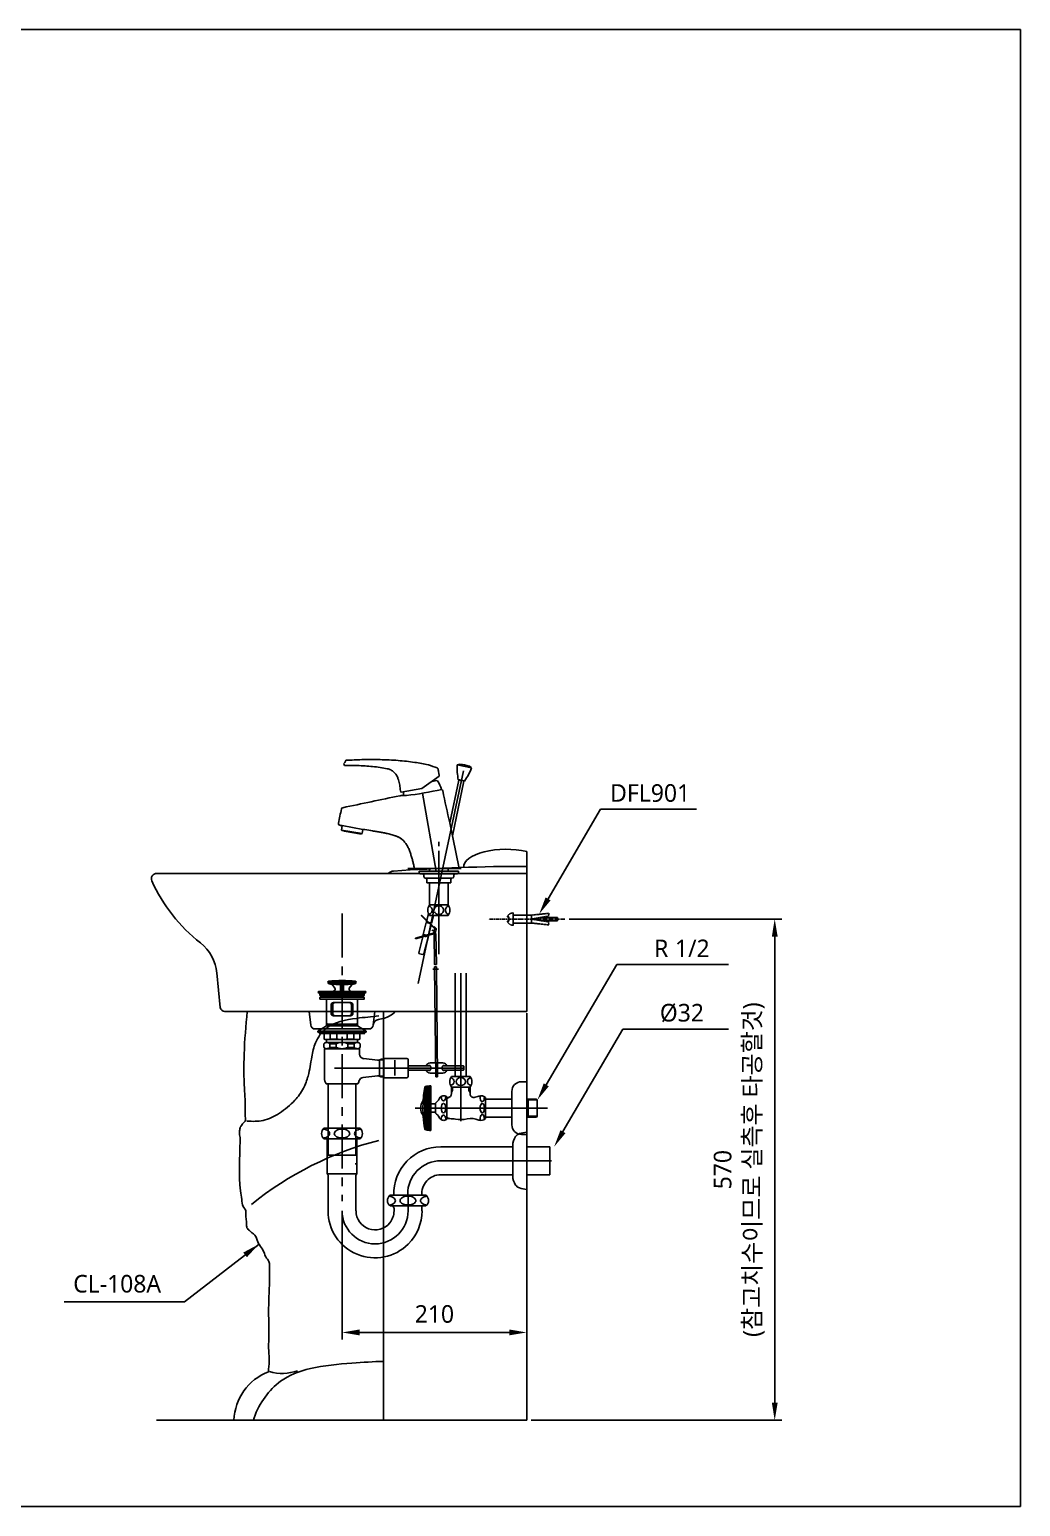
# Model space of a CAD drawing. Extents: x 398 to 2878, y 54 to 3514.
# Drawn here: x 1751 to 2878, y 1834 to 3514 of the extents above; entities that cross this region are included whole.
import ezdxf

# ---------------------------------------------------------------- set-up
doc = ezdxf.new("R2010")
doc.units = 0
doc.header["$LTSCALE"] = 20
doc.header["$MEASUREMENT"] = 0
for name, pattern in [('CENTER', [2, 1.25, -0.25, 0.25, -0.25]), ('CENTER2', [1.125, 0.75, -0.125, 0.125, -0.125]), ('HIDDEN', [0.375, 0.25, -0.125]), ('HIDDEN2', [0.1875, 0.125, -0.0625])]:
    doc.linetypes.add(name, pattern=pattern)
doc.layers.get('0').update_dxf_attribs({"linetype": 'CONTINUOUS'})
doc.layers.get('DEFPOINTS').update_dxf_attribs({"linetype": 'CONTINUOUS'})
for name, color, linetype in [('1', 7, 'CONTINUOUS'), ('3', 3, 'CONTINUOUS'), ('4', 4, 'CONTINUOUS'), ('5', 5, 'CONTINUOUS'), ('6', 6, 'CONTINUOUS'), ('7', 7, 'CONTINUOUS'), ('CENTER', 2, 'CENTER'), ('CL', 2, 'CENTER'), ('D', 2, 'CONTINUOUS'), ('DWG', 7, 'CONTINUOUS'), ('HD', 2, 'HIDDEN')]:
    doc.layers.add(name, color=color, linetype=linetype)
doc.styles.get("Standard").update_dxf_attribs({"font": 'NanumGothic.ttf'})
doc.dimstyles.get("Standard").update_dxf_attribs({"dimtxt": 20, "dimasz": 20, "dimexe": 8, "dimexo": 5, "dimgap": 10, "dimtad": 1, "dimdec": 0, "dimzin": 0, "dimdsep": 46, "dimtxsty": 'Standard', "dimcen": 0, "dimclrd": 3, "dimclre": 3, "dimclrt": 2, "dimadec": 0, "dimazin": 0, "dimtfac": 1, "dimtdec": 0, "dimtmove": 0, "dimatfit": 3, "dimfxl": 1, "dimtolj": 1, "dimtzin": 0, "dimarcsym": 0})

# ---------------------------------------------------------------- blocks, each defined once
blk = doc.blocks.new('*D48')
at = {"layer": '3', "color": 3, "lineweight": -2, "transparency": 16777216}
for p, q in [((2106.3, 2165), (2106.3, 2023.7)), ((2316.3, 2158.4), (2316.3, 2023.7)), ((2126.3, 2031.7), (2296.3, 2031.7))]:
    blk.add_line(p, q, dxfattribs=at)
at = {"layer": '3', "color": 3, "transparency": 16777216}
for points in [[(2126.3, 2035.1), (2126.3, 2028.4), (2106.3, 2031.7)], [(2296.3, 2035.1), (2296.3, 2028.4), (2316.3, 2031.7)]]:
    blk.add_solid(points, dxfattribs=at)
at = {"layer": 'DEFPOINTS', "color": 0, "transparency": 16777216}
for p in [(2106.3, 2170), (2316.3, 2163.4), (2316.3, 2031.7)]:
    blk.add_point(p, dxfattribs=at)
at = {"layer": '3', "color": 2, "transparency": 16777216, "insert": (2211.3, 2052.6), "char_height": 20, "attachment_point": 5}
blk.add_mtext('\\A1;210', dxfattribs=at)
blk = doc.blocks.new('*D41')
at = {"color": 3, "lineweight": -2, "transparency": 16777216}
for p, q in [((2364.6, 2501.9), (2606.2, 2501.9)), ((2598.2, 2481.9), (2598.2, 1951.9)), ((2321.3, 1931.9), (2606.2, 1931.9))]:
    blk.add_line(p, q, dxfattribs=at)
at = {"color": 3, "transparency": 16777216}
for points in [[(2594.9, 2481.9), (2601.6, 2481.9), (2598.2, 2501.9)], [(2594.9, 1951.9), (2601.6, 1951.9), (2598.2, 1931.9)]]:
    blk.add_solid(points, dxfattribs=at)
at = {"layer": 'DEFPOINTS', "color": 0, "transparency": 16777216}
for p in [(2359.6, 2501.9), (2316.3, 1931.9), (2598.2, 1931.9)]:
    blk.add_point(p, dxfattribs=at)
at = {"color": 2, "transparency": 16777216, "insert": (2557.8, 2216.9), "char_height": 20, "attachment_point": 5, "rotation": 90}
blk.add_mtext('\\A1;570\\P(참고치수이므로 실측후 타공할것)', dxfattribs=at)
blk = doc.blocks.new('A$C1A4037FE')
at = {"color": 7}
for p, q in [((15, 465), (170, 465)), ((170, 465), (170, 0)), ((170, 0), (0, 0))]:
    blk.add_line(p, q, dxfattribs=at)
for centre, radius, start, end in [((262, -55.9), 386.7, 104.5878, 128.784), ((61.1, -2), 61.1, 111.0837, 178.1634), ((54.7, 102.2), 49.1, 253.1455, 290.8341)]:
    blk.add_arc(centre, radius, start, end, dxfattribs=at)
for points in [[(15, 465), (11.6, 416.4), (11.9, 377.2), (12.9, 352.8), (12.9, 345.6), (13.1, 342.5), (12.9, 340.3), (11.1, 338.5), (8.7, 335.4), (6.9, 332.4), (6.5, 328.1), (6.5, 324.6), (6.9, 321.7), (7, 317.1), (7.5, 260.8), (8.8, 251.2), (10.6, 243.1), (12.2, 240.5), (13.4, 238.6), (13.6, 234.8), (14.4, 222.5), (15.3, 217.9), (17.1, 216.3), (19.9, 213.6), (22.9, 211.3), (24.6, 209.4), (26.3, 204.7), (34.2, 190.9), (36.1, 185.7), (39.7, 180.5), (40.4, 175.9), (40.4, 158.4), (39.4, 122.5), (39.7, 94.9), (39.4, 83.8), (40, 67.1), (39.1, 55)], [(164.8, 459.8), (139.4, 457.1), (104.7, 445.5), (92.8, 429.4), (88.5, 413.3), (84.3, 391.5), (79, 377.5), (69.2, 363.9), (51.8, 349.2), (33.1, 340.9), (14.8, 340.1)]]:
    blk.add_spline(points, degree=3, dxfattribs=at)
blk.add_open_spline([(170, 66.9), (158.5, 66.5), (133.4, 65.4), (87, 60.7), (54.6, 48.1), (34.3, 26.6), (25.1, 10.4), (22.5, 0.9), (22.3, 0)], degree=3, knots=[2.645381, 2.645381, 2.645381, 2.645381, 9.715438, 18.006807, 25.314444, 30.431139, 35.875194, 36.458859, 36.458859, 36.458859, 36.458859], dxfattribs=at)

msp = doc.modelspace()

# ---------------------------------------------------------------- linework, layer by layer
at = {"color": 7, "linetype": 'HIDDEN2', "ltscale": 0.3}
for p, q in [((2296, 2504.3), (2294.2, 2504.3)), ((2296, 2504.3), (2296, 2499.5)), ((2300.9, 2509), (2300.9, 2494.8)), ((2316.7, 2506.4), (2300.9, 2506.4)), ((2321.8, 2506.4), (2316.7, 2506.4)), ((2321.8, 2506.4), (2321.8, 2497.4)), ((2351.3, 2503.7), (2332, 2503.7)), ((2351.3, 2503.7), (2351.4, 2500.1)), ((2296, 2499.5), (2294.2, 2499.5)), ((2316.7, 2497.4), (2300.9, 2497.4)), ((2321.8, 2497.4), (2316.7, 2497.4)), ((2351.4, 2500.1), (2332.8, 2500.1))]:
    msp.add_line(p, q, dxfattribs=at)
at = {"color": 7, "linetype": 'CENTER2', "ltscale": 0.3}
msp.add_line((2359.6, 2501.9), (2273, 2501.9), dxfattribs=at)
at = {"color": 7}
for p, q in [((2070.8, 2381.3), (2069, 2396.9)), ((2143.6, 2396.9), (2141.8, 2381.6)), ((2075.7, 2376.9), (2085.8, 2376.9)), ((2085.8, 2376.9), (2126.8, 2376.9)), ((2126.8, 2376.9), (2136.8, 2376.9))]:
    msp.add_line(p, q, dxfattribs=at)
for p, q in [((2316.3, 2394.9), (2316.3, 1931.9)), ((2213, 2322.3), (2215, 2322.3))]:
    msp.add_line(p, q)
at = {"color": 7, "linetype": 'HIDDEN2', "ltscale": 0.3}
msp.add_lwpolyline([(2321.8, 2506.4), (2341.7, 2508.5), (2341, 2505.3), (2321.8, 2501.9), (2341, 2498.8), (2341.4, 2495.3), (2321.8, 2497.4)], dxfattribs=at)
for start, end in [(90, 160.2122), (199.7878, 270)]:
    msp.add_arc((2300.9, 2501.9), 7.09, start, end, dxfattribs=at)
at = {"color": 7}
for centre, radius, start, end in [((2148.8, 2380.8), 7, 99.5949, 173.3945), ((2108.4, 2619.9), 235.4, 279.5949, 280.441), ((2075.7, 2381.9), 5, 186.5639, 270), ((2136.8, 2381.9), 5, 270, 353.3945)]:
    msp.add_arc(centre, radius, start, end, dxfattribs=at)
msp.add_ellipse((2292.7, 2561.3), major_axis=(-48.1, 0), ratio=0.415453, start_param=4.201314, end_param=6.311153, dxfattribs=at)
at = {"layer": '1', "color": 3}
for p, q in [((2400.3, 2626.9), (2340.5, 2524.9)), ((2509.4, 2626.9), (2400.3, 2626.9)), ((2418.6, 2450.3), (2338.5, 2313.4)), ((2545.5, 2450.3), (2418.6, 2450.3)), ((2425.7, 2376.7), (2357.5, 2260.1)), ((2545.5, 2376.7), (2425.7, 2376.7)), ((1927.3, 2066.6), (2011.9, 2132.2)), ((1790.5, 2066.6), (1927.3, 2066.6))]:
    msp.add_line(p, q, dxfattribs=at)
for points in [[(2343.4, 2523.2), (2337.7, 2526.6), (2330.4, 2507.6)], [(2341.4, 2311.7), (2335.6, 2315.1), (2328.4, 2296.2)], [(2360.3, 2258.4), (2354.6, 2261.8), (2347.4, 2242.9)], [(1994, 2122.6), (1998.1, 2117.3), (2011.9, 2132.2)]]:
    msp.add_solid(points, dxfattribs=at)
at = {"layer": '3', "color": 7}
for p, q in [((2216.3, 2578.7), (2216.3, 2461.9)), ((2316.3, 2578.7), (2316.3, 2461.9)), ((2316.3, 2553.9), (1895.5, 2553.9)), ((2316.3, 2461.9), (2316.3, 2396.9)), ((1963.9, 2440.6), (1967.8, 2401.4)), ((1972.8, 2396.9), (1976.3, 2396.9)), ((1972.8, 2396.9), (2106.3, 2396.9)), ((2106.3, 2396.9), (2316.3, 2396.9)), ((2316.3, 1931.9), (1895.5, 1931.9))]:
    msp.add_line(p, q, dxfattribs=at)
at = {"layer": '3'}
for p, q in [((2089, 2419.5), (2079.7, 2419.5)), ((2106.3, 2419.5), (2089, 2419.5)), ((2091.3, 2428.1), (2090, 2430.2)), ((2090.2, 2430), (2106.3, 2430)), ((2106.3, 2428.1), (2091.3, 2428.1)), ((2093.8, 2427.9), (2104.5, 2427.2)), ((2098, 2423.2), (2095.3, 2427.1)), ((2095.9, 2419.5), (2097.4, 2420.3)), ((2106.3, 2428.1), (2104.5, 2427.2)), ((2104.5, 2427.2), (2104.5, 2419.5)), ((2105.8, 2427.8), (2105.3, 2421.4)), ((2105.3, 2421.5), (2106.3, 2421.5)), ((2105.5, 2419.5), (2105.3, 2421.5)), ((2122.4, 2430), (2106.3, 2430)), ((2106.3, 2428.1), (2108, 2427.2)), ((2106.3, 2428.1), (2121.3, 2428.1)), ((2107.2, 2421.5), (2106.3, 2421.5)), ((2106.3, 2419.5), (2123.6, 2419.5)), ((2106.8, 2427.8), (2107.2, 2421.4)), ((2107, 2419.5), (2107.2, 2421.5)), ((2118.8, 2427.9), (2108, 2427.2)), ((2108, 2427.2), (2108, 2419.5)), ((2114.5, 2423.2), (2117.3, 2427.1)), ((2116.6, 2419.5), (2115.2, 2420.3)), ((2121.3, 2428.1), (2122.5, 2430.2)), ((2123.6, 2419.5), (2132.9, 2419.5)), ((2079.3, 2419.1), (2079.3, 2418.5)), ((2079.3, 2418.5), (2106.3, 2418.5)), ((2079.3, 2418.5), (2081.4, 2417)), ((2081, 2416.8), (2081, 2415.5)), ((2081, 2412.5), (2081, 2411.2)), ((2087.3, 2417), (2081.2, 2417)), ((2106.3, 2411), (2081.2, 2411)), ((2106.3, 2415), (2081.5, 2415)), ((2106.3, 2413), (2081.5, 2413)), ((2087.3, 2417), (2106.3, 2417)), ((2088.8, 2380.4), (2088.8, 2411)), ((2093.9, 2394.5), (2093.9, 2404.5)), ((2095.7, 2394.5), (2095.7, 2404.5)), ((2106.3, 2407), (2096.4, 2407)), ((2133.3, 2418.5), (2106.3, 2418.5)), ((2125.3, 2417), (2106.3, 2417)), ((2106.3, 2415), (2131.1, 2415)), ((2106.3, 2413), (2131.1, 2413)), ((2106.3, 2411), (2131.4, 2411)), ((2106.3, 2407), (2116.1, 2407)), ((2116.9, 2394.5), (2116.9, 2404.5)), ((2118.6, 2394.5), (2118.6, 2404.5)), ((2123.8, 2380.4), (2123.8, 2411)), ((2125.3, 2417), (2131.4, 2417)), ((2133.3, 2418.5), (2131.1, 2417)), ((2131.6, 2416.8), (2131.6, 2415.5)), ((2131.6, 2412.5), (2131.6, 2411.2)), ((2133.3, 2419.1), (2133.3, 2418.5)), ((2106.3, 2392), (2096.4, 2392)), ((2106.3, 2392), (2116.1, 2392)), ((2088.8, 2380.4), (2078.8, 2374.4)), ((2078.8, 2374.4), (2106.3, 2374.4)), ((2078.8, 2373.4), (2078.8, 2374.4)), ((2088.8, 2373.4), (2078.8, 2373.4)), ((2080.6, 2373.4), (2080.6, 2372.1)), ((2081.1, 2371.6), (2086.1, 2371.6)), ((2086.1, 2371.6), (2106.3, 2371.6)), ((2086.1, 2371.6), (2086.1, 2365.5)), ((2089.5, 2382.5), (2088.8, 2383.7)), ((2088.8, 2382.5), (2106.3, 2382.5)), ((2088.8, 2380.4), (2106.3, 2380.4)), ((2123.8, 2373.4), (2088.8, 2373.4)), ((2089.5, 2380.4), (2089.5, 2382.5)), ((2092.9, 2365.5), (2092.9, 2371.6)), ((2100.3, 2365.5), (2100.3, 2371.6)), ((2123.8, 2382.5), (2106.3, 2382.5)), ((2123.8, 2380.4), (2106.3, 2380.4)), ((2133.8, 2374.4), (2106.3, 2374.4)), ((2126.5, 2371.6), (2106.3, 2371.6)), ((2112.3, 2365.5), (2112.3, 2371.6)), ((2119.7, 2365.5), (2119.7, 2371.6)), ((2123.1, 2382.5), (2123.8, 2383.7)), ((2123.1, 2380.4), (2123.1, 2382.5)), ((2123.8, 2380.4), (2133.8, 2374.4)), ((2123.8, 2373.4), (2133.8, 2373.4)), ((2131.5, 2371.6), (2126.5, 2371.6)), ((2126.5, 2371.6), (2126.5, 2365.5)), ((2132, 2373.4), (2132, 2372.1)), ((2133.8, 2373.4), (2133.8, 2374.4)), ((2085.5, 2356), (2085.5, 2360.1)), ((2087.1, 2364.9), (2086.1, 2365.5)), ((2086.3, 2320.9), (2086.3, 2353.5)), ((2087.1, 2364.9), (2088.5, 2364.9)), ((2106.3, 2354.5), (2087.3, 2354.5)), ((2088.5, 2364.9), (2106.3, 2364.9)), ((2088.8, 2361.5), (2088.8, 2364.9)), ((2088.9, 2361.5), (2106, 2361.5)), ((2092.3, 2360.1), (2092.3, 2356)), ((2092.3, 2360.1), (2099.7, 2360.1)), ((2092.3, 2356), (2099.7, 2356)), ((2092.9, 2365.5), (2100.3, 2365.5)), ((2099.7, 2360.1), (2099.7, 2356)), ((2124.1, 2364.9), (2106.3, 2364.9)), ((2123.6, 2354.5), (2106.3, 2354.5)), ((2123.6, 2361.5), (2106.5, 2361.5)), ((2119.7, 2365.5), (2112.3, 2365.5)), ((2120.2, 2360.1), (2112.8, 2360.1)), ((2112.8, 2360.1), (2112.8, 2356)), ((2120.2, 2356), (2112.8, 2356)), ((2120.2, 2360.1), (2120.2, 2356)), ((2123.1, 2354.5), (2123.6, 2354.5)), ((2123.6, 2354.5), (2124, 2354.5)), ((2123.8, 2361.5), (2123.8, 2364.9)), ((2125.3, 2354.5), (2123.8, 2354.5)), ((2125.5, 2364.9), (2124.1, 2364.9)), ((2125.5, 2364.9), (2126.5, 2365.5)), ((2126.3, 2348.1), (2126.3, 2353.5)), ((2127, 2356), (2127, 2360.1)), ((2130.7, 2343.2), (2146.8, 2341.5)), ((2148.8, 2341.7), (2153.9, 2341.7)), ((2148.9, 2323.3), (2148.9, 2341.8)), ((2150.3, 2342.5), (2150.3, 2341.7)), ((2153.9, 2342.5), (2150.3, 2342.5)), ((2153.9, 2341.7), (2153.9, 2342.7)), ((2153.9, 2322.3), (2153.9, 2341.7)), ((2154.7, 2343.5), (2179.9, 2343.5)), ((2166.3, 2324), (2166.3, 2341.4)), ((2181.4, 2342), (2181.4, 2336.2)), ((2181.4, 2336.2), (2181.4, 2323)), ((2217.6, 2338.3), (2206.5, 2338.3)), ((2220.9, 2338.3), (2217.6, 2338.3)), ((2166.3, 2332.5), (2097.8, 2332.5)), ((2130.1, 2321.8), (2146.8, 2323.6)), ((2148.9, 2323.3), (2153.9, 2323.3)), ((2150.3, 2322.5), (2150.3, 2323.3)), ((2153.9, 2322.5), (2150.3, 2322.5)), ((2179.9, 2321.5), (2154.7, 2321.5)), ((2244.7, 2332.5), (2166.3, 2332.5)), ((2200.6, 2335), (2181.2, 2335)), ((2182, 2330), (2206.6, 2330)), ((2206.6, 2335), (2200.6, 2335)), ((2206.6, 2326.8), (2217.9, 2326.8)), ((2217.9, 2326.8), (2220.9, 2326.8)), ((2244.2, 2335), (2220.9, 2335)), ((2220.9, 2330), (2244.2, 2330)), ((2244.7, 2334.5), (2244.2, 2335)), ((2244.2, 2330), (2244.7, 2330.5)), ((2244.7, 2330.5), (2244.7, 2334.5)), ((2088.3, 2314.5), (2106.3, 2314.5)), ((2090.4, 2314.5), (2090.4, 2233.5)), ((2124.3, 2314.5), (2106.3, 2314.5)), ((2122.1, 2233.5), (2122.1, 2314.5)), ((2090.4, 2233.5), (2122.1, 2233.5)), ((2122.1, 2223.6), (2121.4, 2223.6))]:
    msp.add_line(p, q, dxfattribs=at)
for points in [[(2205.2, 2335, -0.044238), (2205.5, 2335.3, -0.189273), (2205.9, 2335.5, -0.189273), (2206.3, 2335.3, -0.101059), (2206.8, 2334.6, -0.059302), (2207.1, 2333.7, -0.045722), (2207.2, 2332.5, -0.045722)], [(2222.2, 2335, 0.044238), (2222, 2335.3, 0.189273), (2221.5, 2335.5, 0.189273), (2221.1, 2335.3, 0.101059), (2220.6, 2334.6, 0.059302), (2220.3, 2333.7, 0.045722), (2220.2, 2332.5, 0.045722)], [(2207.2, 2332.5, -0.045722), (2207.1, 2331.3, -0.059302), (2206.8, 2330.4, -0.101059), (2206.3, 2329.7, -0.189273), (2205.9, 2329.6, -0.189273), (2205.5, 2329.7, -0.044238), (2205.2, 2330, -0.059302)], [(2220.2, 2332.5, 0.045722), (2220.3, 2331.3, 0.059302), (2220.6, 2330.4, 0.101059), (2221.1, 2329.7, 0.189273), (2221.5, 2329.6, 0.189273), (2222, 2329.7, 0.044238), (2222.2, 2330, 0.059302)]]:
    msp.add_lwpolyline(points, format="xyb", dxfattribs=at)
at = {"layer": '3', "color": 7}
for centre, radius, start, end in [((1895.5, 2547.8), 6, 87.9923, 204.7019), ((2165.6, 2546.6), 10, 94.064, 132.7222), ((2316.3, 425.6), 2136.3, 90, 94.064), ((2065.7, 2626.1), 193.4, 204.7019, 231.4958), ((1914.2, 2435.6), 50, 5.7106, 51.4958), ((1972.8, 2401.9), 5, 185.7106, 270), ((2145.6, 2417.8), 30, 280.441, 315.7763)]:
    msp.add_arc(centre, radius, start, end, dxfattribs=at)
at = {"layer": '3'}
for centre, radius, start, end in [((2079.7, 2419.1), 0.4, 90, 180), ((2091.1, 2430), 1.1, 97.3204, 169.4262), ((2106.3, 2312.1), 120, 90, 97.3204), ((2093.6, 2425.9), 2, 35.2023, 86.2618), ((2096.4, 2422.1), 2, 300, 35.2023), ((2106.3, 2312.1), 120, 82.6796, 90), ((2116.2, 2422.1), 2, 144.7977, 240), ((2118.9, 2425.9), 2, 93.7382, 144.7977), ((2121.4, 2430), 1.1, 10.5738, 82.6796), ((2132.9, 2419.1), 0.4, 0, 90), ((2081.2, 2416.8), 0.2, 90, 180), ((2081.5, 2415.5), 0.5, 180, 270), ((2081.5, 2412.5), 0.5, 90, 180), ((2081.2, 2411.2), 0.2, 180, 270), ((2084.8, 2414), 1, 270, 90), ((2096.4, 2404.5), 2.5, 90, 180), ((2098.2, 2404.5), 2.5, 90, 180), ((2114.4, 2404.5), 2.5, 0, 90), ((2116.1, 2404.5), 2.5, 0, 90), ((2127.8, 2414), 1, 90, 270), ((2131.1, 2415.5), 0.5, 270, 0), ((2131.1, 2412.5), 0.5, 0, 90), ((2131.4, 2416.8), 0.2, 0, 90), ((2131.4, 2411.2), 0.2, 270, 0), ((2096.4, 2394.5), 2.5, 180, 270), ((2098.2, 2394.5), 2.5, 180, 270), ((2114.4, 2394.5), 2.5, 270, 0), ((2116.1, 2394.5), 2.5, 270, 0), ((2081.1, 2372.1), 0.5, 180, 270), ((2131.5, 2372.1), 0.5, 270, 0), ((2088.9, 2356.8), 4.7, 43.9409, 136.0591), ((2088.9, 2359.2), 4.7, 223.9409, 316.0591), ((2089.5, 2375.1), 10.2, 250.5679, 289.4321), ((2087.3, 2353.5), 1, 90, 180), ((2105.8, 2347.9), 13.6, 89.0643, 116.6472), ((2105.8, 2368.1), 13.6, 243.3528, 270.9357), ((2106.1, 2394.4), 29.5, 258.5956, 270.3737), ((2106.5, 2394.4), 29.5, 269.6263, 281.4044), ((2106.7, 2347.9), 13.6, 63.3528, 90.9357), ((2106.7, 2368.1), 13.6, 269.0643, 296.6472), ((2123.1, 2375.1), 10.2, 250.5679, 289.4321), ((2123.6, 2356.8), 4.7, 43.9409, 136.0591), ((2123.6, 2359.2), 4.7, 223.9409, 316.0591), ((2125.3, 2353.5), 1, 0, 90), ((2131.3, 2348.1), 5, 180, 263.8845), ((2147.2, 2346.4), 5, 265.3322, 308.1927), ((2154.7, 2342.7), 0.8, 90, 180), ((2179.9, 2342), 1.5, 0, 90), ((2206.5, 2333.3), 5, 90.0143, 159.527), ((2220.9, 2333.3), 5, 20.5016, 90.0143), ((2099.3, 2321.5), 13, 182.42, 212.3), ((2130.7, 2316.8), 5, 96.1155, 165.0405), ((2147.2, 2318.6), 5, 51.8073, 94.6678), ((2154.7, 2322.3), 0.8, 180, 270), ((2179.9, 2323), 1.5, 270, 0), ((2206.5, 2331.8), 5, 200.5016, 270.0143), ((2220.9, 2331.8), 5, 270.0143, 339.527), ((2113.3, 2321.5), 13, 327.7, 345.0405)]:
    msp.add_arc(centre, radius, start, end, dxfattribs=at)
at = {"layer": '4'}
for p, q in [((2090, 2264), (2085.7, 2264)), ((2090, 2264), (2085.7, 2264)), ((2086.1, 2252), (2085.7, 2252)), ((2086.1, 2252), (2106.3, 2252)), ((2089.5, 2252), (2089.5, 2212.2)), ((2106.3, 2264), (2090, 2264)), ((2106.3, 2264), (2090, 2264)), ((2106.3, 2264), (2122.5, 2264)), ((2106.3, 2264), (2122.5, 2264)), ((2126.4, 2252), (2106.3, 2252)), ((2122.5, 2264), (2126.8, 2264)), ((2122.5, 2264), (2126.8, 2264)), ((2123.1, 2252), (2123.1, 2212.2)), ((2126.4, 2252), (2126.8, 2252)), ((2300.3, 2242.9), (2218.5, 2242.9)), ((2300.3, 2244.4), (2300.3, 2227)), ((2342.4, 2242.9), (2316.3, 2242.9)), ((2342.4, 2211.1), (2342.4, 2242.9)), ((2344.4, 2227), (2218.5, 2227)), ((2300.3, 2209.6), (2300.3, 2227)), ((2089.5, 2212.2), (2106.3, 2212.2)), ((2090.4, 2170), (2090.4, 2210.6)), ((2123.1, 2212.2), (2106.3, 2212.2)), ((2122.1, 2187.4), (2122.1, 2210.6)), ((2300.3, 2211.1), (2218.5, 2211.1)), ((2342.4, 2211.1), (2316.3, 2211.1)), ((2122.1, 2187.4), (2122.1, 2170)), ((2164.9, 2187.7), (2160.6, 2187.7)), ((2181.2, 2187.7), (2164.9, 2187.7)), ((2181.2, 2187.7), (2181.3, 2187.7)), ((2181.3, 2170), (2181.3, 2188.6)), ((2181.3, 2187.7), (2197.6, 2187.7)), ((2181.3, 2187.7), (2181.3, 2187.7)), ((2197.6, 2187.7), (2201.9, 2187.7)), ((2161, 2175.7), (2181.2, 2175.7)), ((2164.5, 2175.7), (2164.5, 2175)), ((2165.4, 2170), (2165.4, 2173.4)), ((2201.5, 2175.7), (2181.3, 2175.7)), ((2197.1, 2170), (2197.1, 2175.7))]:
    msp.add_line(p, q, dxfattribs=at)
for points in [[(2092.1, 2258, 0.155217), (2091.5, 2259.8, 0.106747), (2089.4, 2261.7, 0.073043), (2086.7, 2262.8, 0.028511), (2084.9, 2263.2, 0.059523)], [(2084.9, 2252.8, 0.028511), (2086.7, 2253.1, 0.073043), (2089.4, 2254.2, 0.106747), (2091.5, 2256.1, 0.155217), (2092.1, 2258, 0.155217)], [(2098, 2259.7, 0.32729), (2098, 2256.2, 0.106373), (2100, 2254.4, 0.071219), (2102.7, 2253.4, 0.057537), (2106.3, 2253, 0.057537)], [(2106.3, 2263, 0.057537), (2102.7, 2262.6, 0.071219), (2100, 2261.5, 0.106373), (2098, 2259.7, 0.159483)], [(2106.3, 2263, 0.057537), (2102.7, 2262.6, 0.071219), (2100, 2261.5, 0.106373), (2098, 2259.7, 0.159483)], [(2106.3, 2263, -0.057537), (2109.8, 2262.6, -0.071219), (2112.5, 2261.5, -0.106373), (2114.5, 2259.7, -0.159483)], [(2106.3, 2263, -0.057537), (2109.8, 2262.6, -0.071219), (2112.5, 2261.5, -0.106373), (2114.5, 2259.7, -0.159483)], [(2114.5, 2259.7, -0.32729), (2114.5, 2256.2, -0.106373), (2112.5, 2254.4, -0.071219), (2109.8, 2253.4, -0.057537), (2106.3, 2253, -0.057537)], [(2120.5, 2258, -0.155217), (2121.1, 2259.8, -0.106747), (2123.1, 2261.7, -0.073043), (2125.9, 2262.8, -0.028511), (2127.6, 2263.2, -0.059523)], [(2127.6, 2252.8, -0.028511), (2125.9, 2253.1, -0.073043), (2123.1, 2254.2, -0.106747), (2121.1, 2256.1, -0.155217), (2120.5, 2258, -0.155217)], [(2167, 2181.7, 0.155217), (2166.4, 2183.5, 0.106747), (2164.3, 2185.4, 0.073043), (2161.6, 2186.5, 0.028511), (2159.8, 2186.9, 0.059523)], [(2181.3, 2186.7, 0.05879), (2177.6, 2186.3, 0.071219), (2174.9, 2185.2, 0.106373), (2172.9, 2183.4, 0.159483)], [(2181.3, 2186.7, -0.05879), (2184.9, 2186.3, -0.071219), (2187.6, 2185.2, -0.106373), (2189.6, 2183.4, -0.159483)], [(2195.5, 2181.7, -0.155217), (2196.1, 2183.5, -0.106747), (2198.2, 2185.4, -0.073043), (2201, 2186.5, -0.028511), (2202.7, 2186.9, -0.059523)], [(2159.8, 2176.5, 0.028511), (2161.6, 2176.8, 0.073043), (2164.3, 2177.9, 0.106747), (2166.4, 2179.8, 0.155217), (2167, 2181.7, 0.155217)], [(2172.9, 2183.4, 0.32729), (2172.9, 2179.9, 0.106373), (2174.9, 2178.1, 0.071219), (2177.6, 2177.1, 0.057537), (2181.2, 2176.7, 0.057537)], [(2189.6, 2183.4, -0.32729), (2189.6, 2179.9, -0.106373), (2187.6, 2178.1, -0.071219), (2184.9, 2177.1, -0.057537), (2181.3, 2176.7, -0.057537)], [(2202.7, 2176.5, -0.028511), (2201, 2176.8, -0.073043), (2198.2, 2177.9, -0.106747), (2196.1, 2179.8, -0.155217), (2195.5, 2181.7, -0.155217)]]:
    msp.add_lwpolyline(points, format="xyb", dxfattribs=at)
for centre, radius, start, end in [((2091, 2258), 8, 131.4096, 228.5904), ((2121.5, 2258), 8, 311.4096, 48.5904), ((2320.3, 2243.5), 20, 146.2077, 177.4359), ((2311.6, 2248.6), 10, 111.1927, 142.8035), ((2317.8, 2229.5), 30, 92.866, 109.0071), ((2218.5, 2189.5), 53.4, 90, 181.9326), ((2218.5, 2189.5), 37.5, 90, 180.654), ((2090.5, 2212.2), 1, 180, 238.7026), ((2089.5, 2210.6), 0.925, 0, 58.7026), ((2123.1, 2210.6), 0.925, 121.2974, 180), ((2122.1, 2212.2), 1, 301.2974, 0), ((2218.5, 2189.5), 21.6, 90, 184.7747), ((2320.3, 2210.5), 20, 182.5641, 213.7923), ((2165.9, 2181.7), 8, 131.4096, 228.5904), ((2196.6, 2181.7), 8, 311.4096, 48.5904), ((2311.6, 2205.4), 10, 217.1965, 248.8073), ((2317.8, 2224.4), 30, 250.9929, 267.134), ((2143.8, 2170), 53.4, 180, 314.9403), ((2143.8, 2170), 37.5, 180, 0), ((2143.8, 2170), 21.6, 180, 320.796), ((2143.8, 2170), 21.6, 320.796, 0), ((2148.4, 2164.4), 19.2, 28.0637, 33.4561), ((2143.8, 2170), 53.4, 314.9403, 0)]:
    msp.add_arc(centre, radius, start, end, dxfattribs=at)
at = {"layer": '5', "color": 212}
msp.add_lwpolyline([(397.6, 3513.8), (2877.6, 3513.8), (2877.6, 1833.8), (397.6, 1833.8)], close=True, dxfattribs=at)
at = {"layer": '6'}
for p, q in [((2234.9, 2440.3), (2234.9, 2322.9)), ((2241.3, 2272.2), (2241.3, 2440.4)), ((2247.6, 2440.5), (2247.6, 2322.9)), ((2247.6, 2322.9), (2230.8, 2322.9)), ((2251.8, 2322.9), (2247.6, 2322.9)), ((2200.4, 2310.9), (2200.4, 2286.9)), ((2200.9, 2311.4), (2201.8, 2311.4)), ((2201.8, 2311.4), (2202.3, 2311.9)), ((2201.8, 2311.4), (2201.8, 2286.9)), ((2202.3, 2311.9), (2202.3, 2286.9)), ((2202.3, 2311.9), (2205.5, 2311.9)), ((2202.3, 2311.5), (2205.8, 2311.5)), ((2202.3, 2310.5), (2205.8, 2310.5)), ((2202.3, 2309.5), (2205.8, 2309.5)), ((2202.3, 2308.5), (2205.8, 2308.5)), ((2202.3, 2307.5), (2205.8, 2307.5)), ((2202.3, 2306.5), (2205.8, 2306.5)), ((2202.3, 2305.5), (2205.8, 2305.5)), ((2202.3, 2304.5), (2205.8, 2304.5)), ((2202.3, 2303.5), (2205.8, 2303.5)), ((2202.3, 2302.5), (2205.8, 2302.5)), ((2205.8, 2312.4), (2207.3, 2312.4)), ((2205.8, 2312.2), (2205.8, 2312.4)), ((2205.8, 2312.2), (2205.8, 2286.9)), ((2207.3, 2311.4), (2207.3, 2312.4)), ((2207.3, 2286.9), (2207.3, 2311.4)), ((2230.8, 2303.4), (2230.8, 2310.9)), ((2251.8, 2310.9), (2230.8, 2310.9)), ((2232, 2306.9), (2230.8, 2306.9)), ((2232, 2306.9), (2230.8, 2304.7)), ((2232, 2306.9), (2232, 2310.9)), ((2250.5, 2306.9), (2250.5, 2310.9)), ((2251.8, 2306.9), (2250.5, 2306.9)), ((2250.5, 2306.9), (2251.8, 2304.7)), ((2251.8, 2303), (2251.8, 2310.9)), ((2299.3, 2305.9), (2299.3, 2267.9)), ((2316.3, 2316.9), (2310.3, 2316.9)), ((2316.3, 2256.9), (2316.3, 2316.9)), ((2339.8, 2286.9), (2189.4, 2286.9)), ((2200.4, 2262.9), (2200.4, 2286.9)), ((2201.8, 2262.4), (2201.8, 2286.9)), ((2202.3, 2301.5), (2205.8, 2301.5)), ((2202.3, 2300.5), (2205.8, 2300.5)), ((2202.3, 2299.5), (2205.8, 2299.5)), ((2202.3, 2298.5), (2205.8, 2298.5)), ((2202.3, 2297.5), (2205.8, 2297.5)), ((2202.3, 2296.5), (2205.8, 2296.5)), ((2202.3, 2295.5), (2205.8, 2295.5)), ((2202.3, 2294.5), (2205.8, 2294.5)), ((2202.3, 2293.5), (2205.8, 2293.5)), ((2202.3, 2292.5), (2205.8, 2292.5)), ((2202.3, 2291.5), (2205.8, 2291.5)), ((2202.3, 2290.5), (2205.8, 2290.5)), ((2202.3, 2289.5), (2205.8, 2289.5)), ((2202.3, 2288.5), (2205.8, 2288.5)), ((2202.3, 2287.5), (2205.8, 2287.5)), ((2202.3, 2261.9), (2202.3, 2286.9)), ((2202.3, 2286.3), (2205.8, 2286.3)), ((2202.3, 2285.3), (2205.8, 2285.3)), ((2205.8, 2261.6), (2205.8, 2286.9)), ((2212.4, 2291.7), (2207.3, 2291.7)), ((2207.3, 2261.4), (2207.3, 2286.9)), ((2212.4, 2292.6), (2212.4, 2291.7)), ((2212.4, 2291.7), (2212.4, 2282.2)), ((2217.2, 2298.2), (2216.7, 2297.3)), ((2225.4, 2298.9), (2225.4, 2299.6)), ((2225.4, 2274.9), (2225.4, 2298.9)), ((2226.3, 2298.9), (2225.4, 2298.9)), ((2226.3, 2298.2), (2225.4, 2298.2)), ((2226.3, 2298.2), (2227.6, 2299.1)), ((2226.3, 2298.2), (2226.3, 2298.9)), ((2269.3, 2296.2), (2269.3, 2298.9)), ((2299.3, 2297.2), (2269.3, 2297.2)), ((2269.3, 2296.2), (2269.3, 2277.7)), ((2327.3, 2297.2), (2316.3, 2297.2)), ((2316.3, 2296.5), (2316.3, 2277.3)), ((2317.8, 2296.2), (2316.8, 2297.2)), ((2317.8, 2276.7), (2317.8, 2297.2)), ((2317.8, 2296.2), (2328.3, 2296.2)), ((2328.3, 2296.2), (2327.3, 2297.2)), ((2328.1, 2277.7), (2328.1, 2296.2)), ((2202.3, 2284.3), (2205.8, 2284.3)), ((2202.3, 2283.3), (2205.8, 2283.3)), ((2202.3, 2282.3), (2205.8, 2282.3)), ((2202.3, 2281.3), (2205.8, 2281.3)), ((2202.3, 2280.3), (2205.8, 2280.3)), ((2202.3, 2279.3), (2205.8, 2279.3)), ((2202.3, 2278.3), (2205.8, 2278.3)), ((2202.3, 2277.3), (2205.8, 2277.3)), ((2202.3, 2276.3), (2205.8, 2276.3)), ((2202.3, 2275.3), (2205.8, 2275.3)), ((2202.3, 2274.3), (2205.8, 2274.3)), ((2202.3, 2273.3), (2205.8, 2273.3)), ((2202.3, 2272.3), (2205.8, 2272.3)), ((2202.3, 2271.3), (2205.8, 2271.3)), ((2202.3, 2270.3), (2205.8, 2270.3)), ((2202.3, 2269.3), (2205.8, 2269.3)), ((2202.3, 2268.3), (2205.8, 2268.3)), ((2212.4, 2282.2), (2207.3, 2282.2)), ((2212.4, 2281.2), (2212.4, 2282.2)), ((2217.2, 2275.6), (2216.7, 2276.5)), ((2226.3, 2275.7), (2225.4, 2275.7)), ((2225.4, 2274.2), (2225.4, 2274.9)), ((2229, 2274.9), (2225.4, 2274.9)), ((2226.3, 2274.9), (2226.3, 2275.7)), ((2226.3, 2275.7), (2227.6, 2274.9)), ((2269.3, 2274.9), (2269.3, 2277.7)), ((2299.3, 2276.7), (2269.3, 2276.7)), ((2269.3, 2276.7), (2269.3, 2276.5)), ((2269.3, 2274.9), (2269.3, 2276.5)), ((2327.3, 2276.7), (2316.3, 2276.7)), ((2316.8, 2276.7), (2317.8, 2277.7)), ((2317.8, 2277.7), (2328.3, 2277.7)), ((2327.3, 2276.7), (2328.3, 2277.7)), ((2200.9, 2262.4), (2201.8, 2262.4)), ((2201.8, 2262.4), (2202.3, 2261.9)), ((2202.3, 2267.3), (2205.8, 2267.3)), ((2202.3, 2266.3), (2205.8, 2266.3)), ((2202.3, 2265.3), (2205.8, 2265.3)), ((2202.3, 2264.3), (2205.8, 2264.3)), ((2202.3, 2263.3), (2205.8, 2263.3)), ((2202.3, 2262.3), (2205.8, 2262.3)), ((2202.3, 2261.9), (2205.5, 2261.9)), ((2205.8, 2261.4), (2205.8, 2261.6)), ((2205.8, 2261.4), (2207.3, 2261.4)), ((2310.3, 2256.9), (2316.3, 2256.9))]:
    msp.add_line(p, q, dxfattribs=at)
for centre, radius, start, end in [((2238.8, 2316.9), 10, 143.1301, 216.8699), ((2243.8, 2316.9), 10, 323.1301, 36.8699), ((2343.3, 2286.9), 145, 170.5066, 178.0569), ((2200.9, 2310.7), 0.7, 90, 170.5066), ((2205.5, 2312.2), 0.3, 270, 0), ((2226.3, 2303.4), 4.5, 270, 0), ((2255.8, 2303), 4, 180, 277.7117), ((2310.3, 2305.9), 11, 90, 180), ((2209.5, 2286.9), 14, 141.7859, 179.7527), ((2209.5, 2287), 14, 180.2473, 218.2141), ((2343.3, 2286.9), 145, 178.0569, 189.4934), ((2204.6, 2304.3), 14, 303.8098, 330), ((2221.9, 2295.6), 5.36, 49.5694, 150), ((2253, 2323.6), 24.8, 277.7117, 290.9661), ((2264.4, 2293.9), 7, 45.4871, 110.9661), ((2204.6, 2269.5), 14, 30, 56.1902), ((2221.9, 2278.3), 5.36, 210, 310.4306), ((2229, 2236.9), 38, 80.6952, 90), ((2241.3, 2311.9), 38, 260.6952, 280.7373), ((2253, 2250.2), 24.8, 69.0339, 100.7373), ((2264.4, 2279.9), 7, 249.0339, 314.5), ((2200.9, 2263.1), 0.7, 189.4934, 270), ((2205.5, 2261.6), 0.3, 0, 90), ((2310.3, 2267.9), 11, 180, 270)]:
    msp.add_arc(centre, radius, start, end, dxfattribs=at)
for centre, major_axis, ratio, start_param, end_param in [((2228.5, 2317.1), (-5.23, 0), 0.866391, 1.800504, 4.443058), ((2254, 2317.1), (5.23, 0), 0.866391, 1.824119, 4.49897), ((2221.6, 2300.5), (0, 5.4), 0.478204, 1.649187, 4.692658), ((2265.7, 2299.4), (0, 5.22), 0.46009, 1.292018, 4.793095), ((2221.6, 2273.6), (0, 5.4), 0.478204, 4.6817, 7.825213), ((2265.7, 2274.5), (0, 5.22), 0.46009, 4.613779, 8.15122)]:
    msp.add_ellipse(centre, major_axis=major_axis, ratio=ratio, start_param=start_param, end_param=end_param, dxfattribs=at)
for centre, major_axis, ratio in [((2241.3, 2317.1), (5.23, 0), 0.866391), ((2221.6, 2286.9), (0, -5.4), 0.478204), ((2265.7, 2286.9), (0, -5.22), 0.46009)]:
    msp.add_ellipse(centre, major_axis=major_axis, ratio=ratio, dxfattribs=at)
at = {"layer": '7'}
for p, q in [((2240.3, 2678.2), (2237.3, 2677.3)), ((2253.4, 2673.8), (2237.3, 2677.3)), ((2240.3, 2678.2), (2240.3, 2678.2)), ((2251, 2675.9), (2251.1, 2675.9)), ((2251.1, 2675.9), (2253.4, 2673.8)), ((2244.3, 2670.7), (2192.9, 2428.6)), ((2216.9, 2664.4), (2196.9, 2650.4)), ((2214.2, 2659.4), (2208.3, 2658.4)), ((2216.1, 2669.6), (2216.4, 2667.6)), ((2239, 2660), (2228.7, 2611.4)), ((2244.9, 2658.8), (2231.7, 2596.7)), ((2245.6, 2659), (2238.5, 2660.5)), ((2238.8, 2660.1), (2240, 2659.8)), ((2243.9, 2659), (2240, 2659.8)), ((2243.9, 2659), (2245, 2658.8)), ((2196.9, 2650.4), (2173.4, 2646.2)), ((2213.4, 2556.6), (2197.7, 2645.3)), ((2214.5, 2648.3), (2219.8, 2649.2)), ((2106.5, 2608.2), (2105.6, 2603.2)), ((2130.1, 2604), (2106.5, 2608.2)), ((2130.1, 2604), (2129.2, 2599.1)), ((2130.6, 2603.9), (2130.1, 2604)), ((2228.7, 2611.4), (2239.3, 2559.6)), ((2129.2, 2599.1), (2105.6, 2603.2)), ((2106.5, 2602.5), (2105.6, 2603.2)), ((2106.5, 2602.5), (2108.2, 2602.2)), ((2126.4, 2599), (2108.2, 2602.2)), ((2126, 2598.9), (2108.6, 2601.9)), ((2126.4, 2599), (2128.2, 2598.7)), ((2128.2, 2598.7), (2129.2, 2599.1))]:
    msp.add_line(p, q, dxfattribs=at)
for centre, radius, start, end in [((2109.9, 2678), 1.5, 154.2972, 270.8052), ((2111.4, 2681), 1.5, 93.6966, 151.3141), ((2213.9, 2672.4), 1.5, 12.9441, 66.1922), ((2307.2, 2673.6), 70, 177.0153, 190.8327), ((2235.3, 2628.4), 50, 71.7204, 84.2796), ((2188.1, 2698.9), 70, 325.1673, 338.9847), ((2214.3, 2658.9), 0.5, 34.0977, 100), ((2185.7, 2639.6), 35, 15.8809, 34.0977), ((2238.9, 2660.6), 0.5, 190.8327, 258), ((2245.1, 2659.2), 0.5, 258, 325.1673), ((2211, 2644), 35, 175.6305, 182.5585), ((2218.8, 2647.5), 2, 12.5419, 57.7542), ((2107.6, 2626.7), 2, 103.7822, 164.229), ((2104.1, 2610.6), 2, 167.6446, 258.9831), ((2108.7, 2602.4), 0.5, 206.8699, 260), ((2126.1, 2599.3), 0.5, 260, 313.1301)]:
    msp.add_arc(centre, radius, start, end, dxfattribs=at)
for points in [[(2110.1, 2681.7), (2108.5, 2678.7)], [(2109.9, 2676.5), (2115, 2676.6), (2132.4, 2676.1), (2149.7, 2674.4), (2157.6, 2673)], [(2214.5, 2673.8), (2204.4, 2677.2), (2188.9, 2680.2), (2170.1, 2682.3), (2149.5, 2683.3), (2128.9, 2683.3), (2111.3, 2682.5)], [(2157.6, 2673), (2159.7, 2672.4), (2161.7, 2671.6), (2163.6, 2670.5), (2165.3, 2669.1), (2166.8, 2667.5), (2168.1, 2665.7), (2169.2, 2663.8), (2169.9, 2661.7)], [(2216.1, 2669.6), (2215.7, 2671.2), (2215.4, 2672.7)], [(2169.9, 2661.7), (2170.7, 2658.9), (2172.1, 2652.7), (2173.3, 2646.4), (2173.4, 2646.2)], [(2216.9, 2664.7), (2216.7, 2665.4), (2216.6, 2666.1), (2216.5, 2666.7), (2216.5, 2667.2), (2216.4, 2667.5), (2216.4, 2667.6)], [(2107.1, 2628.6), (2172, 2642.2)], [(2172, 2642.2), (2172.3, 2642.2), (2173, 2642.3), (2174.4, 2642.4), (2214.5, 2648.3)], [(2106, 2608.2), (2106.2, 2608.2), (2106.5, 2608.2)], [(2141, 2602.3), (2132.3, 2603.7), (2130.6, 2603.9)], [(2141, 2602.3), (2147.1, 2601.3), (2153.1, 2600.2), (2158.1, 2599.2)], [(2158.1, 2599.2), (2154.4, 2600), (2150.3, 2600.7), (2145.8, 2601.5), (2141, 2602.3)], [(2158.1, 2599.2), (2163.2, 2597.9), (2168, 2596.2), (2172.2, 2594.2), (2174.6, 2592.5)], [(2174.6, 2592.5), (2173.1, 2593.6), (2170.7, 2595), (2168.2, 2596.2), (2165.6, 2597.1), (2163.1, 2597.9), (2160.6, 2598.6), (2158.1, 2599.2)], [(2174.6, 2592.5), (2175.2, 2592)], [(2175.2, 2592), (2174.6, 2592.5)], [(2175.2, 2592), (2178.2, 2588.7), (2180.6, 2585), (2182.5, 2581), (2184, 2576.8), (2185.3, 2572.7), (2186.5, 2568.5), (2187.5, 2564.3), (2188.4, 2560)]]:
    msp.add_spline(points, degree=3, dxfattribs=at)
for points in [[(2216.9, 2664.4), (2216.9, 2664.5), (2216.9, 2664.6), (2216.9, 2664.7)], [(2220.7, 2648), (2223.4, 2635.8), (2226, 2623.6), (2228.7, 2611.4)], [(2102.1, 2611), (2103.3, 2616.4), (2104.5, 2621.8), (2105.7, 2627.2)]]:
    msp.add_open_spline(points, degree=3, dxfattribs=at)
msp.add_open_spline([(2103.7, 2608.6), (2104, 2608.6), (2104.8, 2608.4), (2105.6, 2608.3), (2106, 2608.2)], degree=3, knots=[0.173317, 0.173317, 0.173317, 0.173317, 1.25795, 2.514058, 2.514058, 2.514058, 2.514058], dxfattribs=at)
at = {"layer": 'CENTER', "color": 2, "linetype": 'CENTER', "ltscale": 2}
msp.add_line((2106.3, 2508.1), (2106.3, 2180.9), dxfattribs=at)
at = {"layer": 'CL'}
for p, q in [((2216.3, 2514.7), (2216.3, 2589.9)), ((2200.9, 2484.4), (2201.9, 2481.3)), ((2209.6, 2444.8), (2216, 2444.9))]:
    msp.add_line(p, q, dxfattribs=at)
at = {"layer": 'D'}
msp.add_line((2216.3, 2532.9), (2216.3, 2533.9), dxfattribs=at)
at = {"layer": 'DWG'}
for p, q in [((2241.6, 2559.6), (2181, 2559.6)), ((2238.8, 2556.3), (2193.8, 2556.3)), ((2193.8, 2556.3), (2193.8, 2554.8)), ((2205.8, 2559.6), (2205.8, 2556.3)), ((2226.8, 2559.6), (2226.8, 2556.3)), ((2238.8, 2556.3), (2238.8, 2554.8)), ((2238.8, 2556.3), (2238.8, 2554.8)), ((2195.3, 2553.3), (2197.8, 2553.3)), ((2234.8, 2553.3), (2197.8, 2553.3)), ((2199.3, 2551.8), (2199.3, 2550.3)), ((2201.3, 2548.3), (2231.3, 2548.3)), ((2202.8, 2546.8), (2202.8, 2543.3)), ((2202.8, 2543.3), (2229.8, 2543.3)), ((2205.8, 2543.3), (2205.8, 2518.1)), ((2226.8, 2543.3), (2226.8, 2518.1)), ((2229.8, 2546.8), (2229.8, 2543.3)), ((2233.3, 2551.8), (2233.3, 2550.3)), ((2237.3, 2553.3), (2234.8, 2553.3)), ((2196.2, 2505.9), (2196.6, 2506.3)), ((2212.5, 2490.2), (2196.2, 2505.9)), ((2212.9, 2490.6), (2196.6, 2506.3)), ((2226.8, 2518.1), (2205.8, 2518.1)), ((2205.8, 2506.1), (2216.3, 2506.1)), ((2216.3, 2506.1), (2210.3, 2506.1)), ((2226.8, 2506.1), (2216.3, 2506.1)), ((2202.1, 2498), (2198.7, 2484.5)), ((2202.1, 2498), (2205.1, 2497.3)), ((2202.3, 2498.7), (2204.1, 2498.3)), ((2202.8, 2498.6), (2202.6, 2497.9)), ((2207.5, 2495), (2204.9, 2484.4)), ((2205.2, 2498), (2208.1, 2497.3)), ((2206.2, 2497), (2207.9, 2496.6)), ((2207.6, 2497.4), (2207.4, 2496.7)), ((2207.9, 2496.6), (2207.7, 2495.6)), ((2211, 2493.3), (2210.6, 2492.9)), ((2211.6, 2490.4), (2210.6, 2486.5)), ((2210.6, 2486.5), (2211.8, 2486.2)), ((2213.2, 2491.2), (2211, 2493.3)), ((2211.6, 2490.4), (2212.8, 2490.1)), ((2212.3, 2485.5), (2213.4, 2490.2)), ((2212.5, 2490.2), (2212.9, 2490.6)), ((2212.9, 2490.6), (2212.8, 2490.1)), ((2211.5, 2486.3), (2189.7, 2480.1)), ((2189.7, 2480.1), (2189.9, 2479.5)), ((2211.7, 2485.7), (2189.9, 2479.5)), ((2198.1, 2481.8), (2193.5, 2463.7)), ((2198.5, 2483.8), (2198.2, 2482.5)), ((2198.4, 2482.5), (2198.5, 2481.9)), ((2198.5, 2483.8), (2200.8, 2483.2)), ((2198.7, 2484.5), (2202.2, 2483.6)), ((2199.2, 2484.3), (2199, 2483.7)), ((2204.4, 2482.3), (2199.4, 2462.2)), ((2202, 2482.9), (2204.4, 2482.3)), ((2203.3, 2483.3), (2204.5, 2483)), ((2204.1, 2483.1), (2203.9, 2482.5)), ((2204.1, 2484.2), (2204.3, 2483.6)), ((2204.7, 2483.7), (2204.5, 2483)), ((2211.1, 2485.1), (2211.5, 2450.7)), ((2211.5, 2486.3), (2211.7, 2485.7)), ((2211.7, 2485.7), (2211.8, 2486.2)), ((2211.7, 2485.6), (2213.1, 2485.5)), ((2213.1, 2485.5), (2213.5, 2450.2)), ((2193.5, 2463.7), (2194.3, 2462.5)), ((2194.3, 2462.5), (2198.2, 2461.5)), ((2199.4, 2462.2), (2198.2, 2461.5)), ((2211.2, 2450.5), (2211.5, 2450.5)), ((2211.5, 2450.5), (2211.5, 2450.3)), ((2211.5, 2447.7), (2213, 2322.3)), ((2211.5, 2447.7), (2211.8, 2447.7)), ((2211.8, 2450.4), (2213.4, 2450.4)), ((2211.8, 2447.7), (2211.9, 2447.5)), ((2211.9, 2447.5), (2213.5, 2447.5)), ((2213.4, 2450.4), (2213.4, 2450.2)), ((2213.4, 2450.2), (2213.5, 2450.2)), ((2213.5, 2447.5), (2213.5, 2447.3)), ((2213.5, 2447.3), (2213.6, 2447.3)), ((2213.6, 2447.3), (2215, 2322.3))]:
    msp.add_line(p, q, dxfattribs=at)
at = {"layer": 'DWG', "color": 7}
for p, q in [((2204.6, 2508.1), (2202.3, 2498.7)), ((2210.3, 2506.1), (2208.1, 2497.3))]:
    msp.add_line(p, q, dxfattribs=at)
at = {"layer": 'DWG'}
for points in [[(2208.8, 2512.1, 0.096683), (2208.4, 2514, 0.097724), (2207.3, 2515.6, 0.099233), (2205.7, 2516.7, 0.038645), (2205, 2516.9, 0.100326)], [(2205, 2507.2, 0.038645), (2205.7, 2507.5, 0.099233), (2207.3, 2508.5, 0.097724), (2208.4, 2510.2, 0.096683), (2208.8, 2512.1, 0.096683)], [(2211, 2512.1, -0.096683), (2211.3, 2514, -0.097724), (2212.4, 2515.6, -0.099233), (2214, 2516.7, -0.121633), (2216.3, 2517.1, -0.121633)], [(2216.3, 2507.1, -0.121633), (2214, 2507.5, -0.099233), (2212.4, 2508.5, -0.097724), (2211.3, 2510.2, -0.002649), (2211.3, 2510.2, -0.002649)], [(2212.7, 2515.9, -0.074942), (2214, 2516.7, -0.121633), (2216.3, 2517.1)], [(2221.6, 2512.1, 0.096683), (2221.2, 2514, 0.097724), (2220.1, 2515.6, 0.099233), (2218.5, 2516.7, 0.121633), (2216.3, 2517.1, 0.121633)], [(2216.3, 2507.1, 0.121633), (2218.5, 2507.5, 0.099233), (2220.1, 2508.5, 0.097724), (2221.2, 2510.2, 0.096683), (2221.6, 2512.1, 0.096683)], [(2223.8, 2512.1, -0.096683), (2224.2, 2514, -0.097724), (2225.2, 2515.6, -0.099233), (2226.8, 2516.7, -0.038645), (2227.5, 2516.9, -0.100326)], [(2227.5, 2507.2, -0.038645), (2226.8, 2507.5, -0.099233), (2225.2, 2508.5, -0.097724), (2224.2, 2510.2, -0.096683), (2223.8, 2512.1, -0.096683)]]:
    msp.add_lwpolyline(points, format="xyb", dxfattribs=at)
for centre, radius, start, end in [((2195.3, 2554.8), 1.5, 180, 270), ((2237.3, 2554.8), 1.5, 270, 0), ((2197.8, 2551.8), 1.5, 0, 90), ((2201.3, 2550.3), 2, 180, 270), ((2201.3, 2546.8), 1.5, 0, 90), ((2231.3, 2546.8), 1.5, 90, 180), ((2231.3, 2550.3), 2, 270, 0), ((2234.8, 2551.8), 1.5, 90, 180), ((2213.8, 2512.1), 10, 143.1301, 216.8699), ((2218.8, 2512.1), 10, 323.1301, 36.8699), ((2212.5, 2490.5), 1, 346, 46.1011)]:
    msp.add_arc(centre, radius, start, end, dxfattribs=at)
at = {"layer": 'HD'}
for p, q in [((2202.6, 2499.6), (2203.1, 2500.1)), ((2207, 2495.5), (2207.4, 2495.9)), ((2208.2, 2489.2), (2215.5, 2487.3))]:
    msp.add_line(p, q, dxfattribs=at)

# ---------------------------------------------------------------- block references
msp.add_blockref('A$C1A4037FE', (1983.4, 1931.9))

# ---------------------------------------------------------------- texts
at = {"layer": '1', "color": 2, "char_height": 20, "attachment_point": 5}
for s, insert in [('DFL901', (2456.6, 2645.2)), ('R{\\f??|b0|i0|c0|p49; }1/2', (2492.7, 2468.6)), ('%%c32', (2492.7, 2395)), ('{\\fNanumGothic|b0|i0|c0|p50;CL-108A}', (1850.6, 2087))]:
    msp.add_mtext(s, dxfattribs=dict(at, insert=insert))

# ---------------------------------------------------------------- dimensions: what is measured, and where the dimension line sits
dim = msp.add_linear_dim(base=(2598.2, 1931.9), p1=(2359.6, 2501.9), p2=(2316.3, 1931.9), angle=90, text='<>\\P(참고치수이므로 실측후 타공할것)', dimstyle='Standard')
dim.commit()
dim.dimension.update_dxf_attribs({"geometry": '*D41', "text_midpoint": (2557.8, 2216.9)})
at = {"layer": '3'}
dim = msp.add_linear_dim(base=(2316.3, 2031.7), p1=(2106.3, 2170), p2=(2316.3, 2163.4), dimstyle='Standard', dxfattribs=at)
dim.commit()
dim.dimension.update_dxf_attribs({"geometry": '*D48', "text_midpoint": (2211.3, 2052.6)})

doc.saveas('drawing.dxf')
